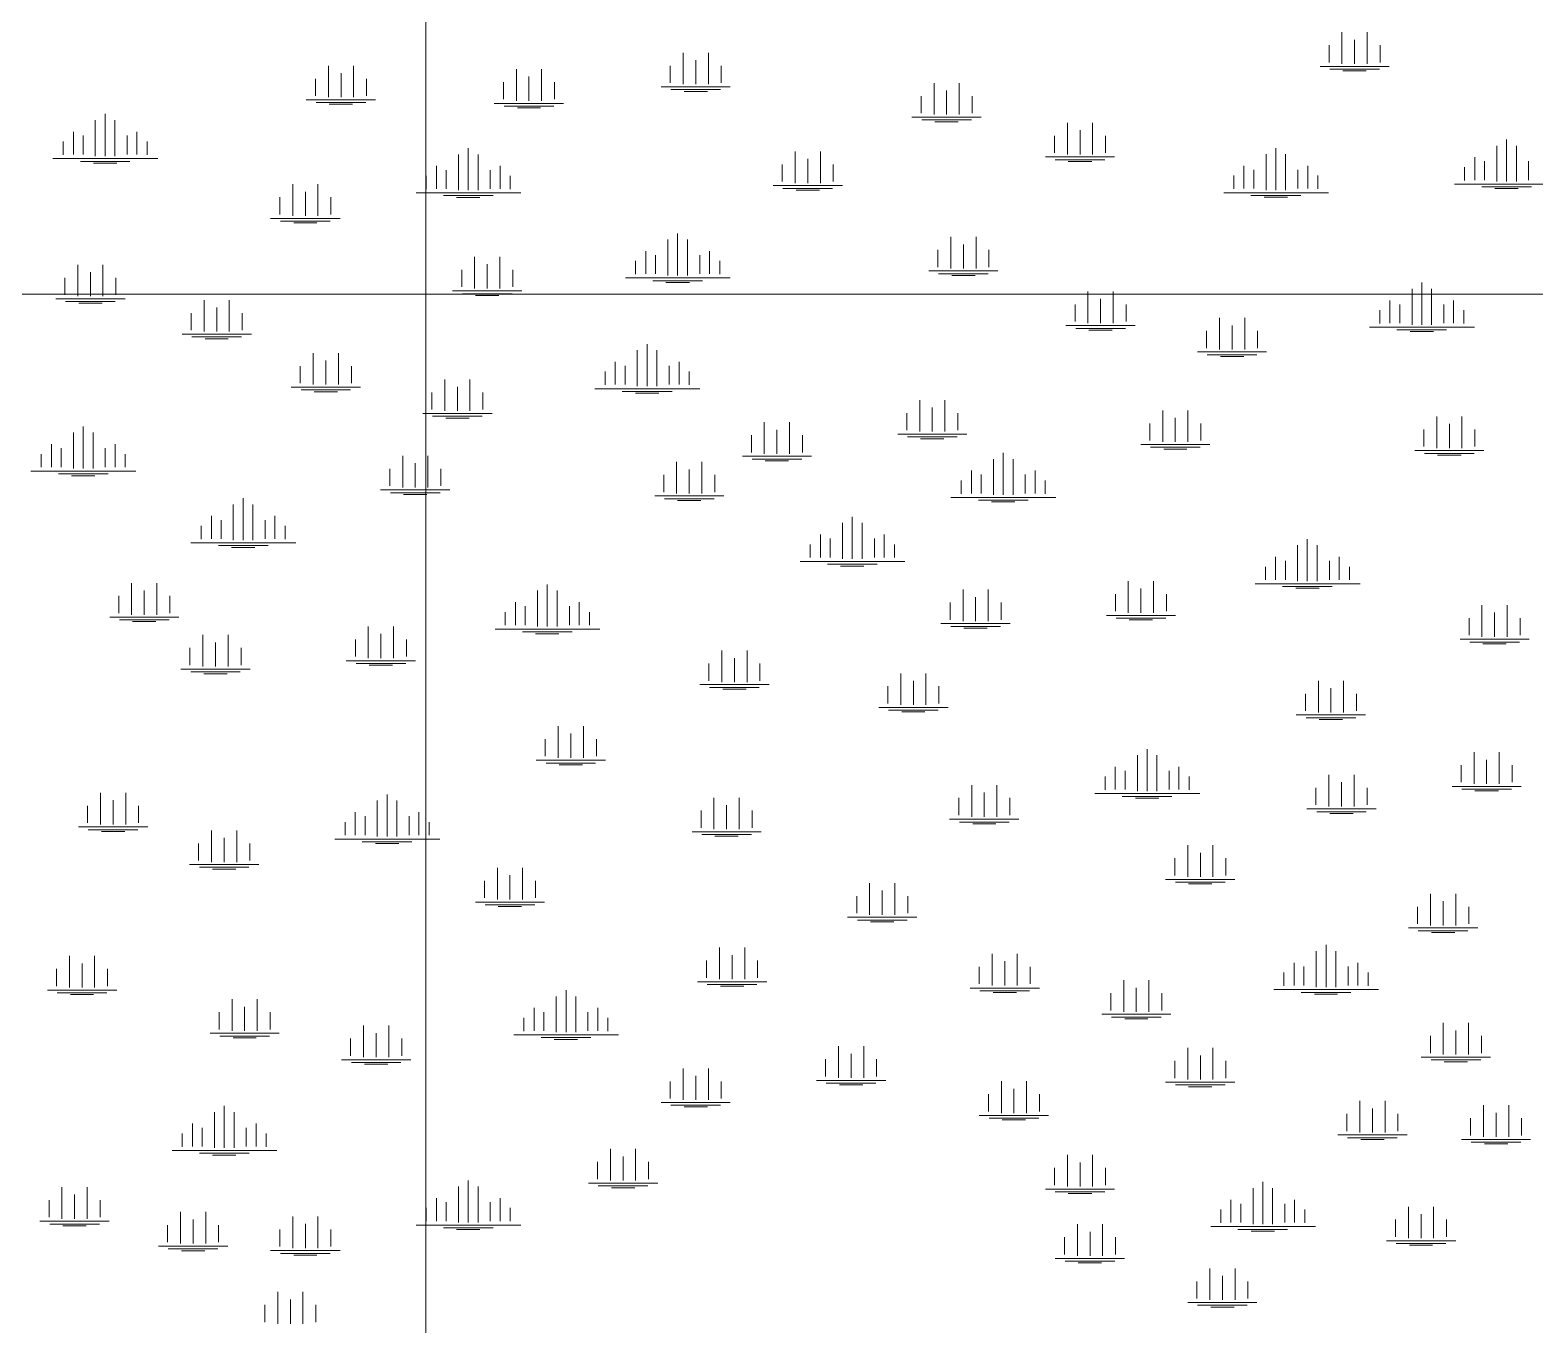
# Model space of a CAD drawing. Header units: metres. Extents: x 405809 to 420020, y 8257398 to 8272141.
# Drawn here: x 406717 to 407793, y 8259263 to 8260189 of the extents above; entities that cross this region are included whole.
import ezdxf

# ---------------------------------------------------------------- set-up
doc = ezdxf.new("R2010")
doc.units = ezdxf.units.M
doc.layers.add('BOFEDALES', color=112, linetype='Continuous', lineweight=5)
doc.layers.add('COORDENADAS', color=30, linetype='Continuous', lineweight=5)

msp = doc.modelspace()

# ---------------------------------------------------------------- linework, layer by layer
at = {"layer": 'BOFEDALES'}
for p, q in [((407655.1, 8260164.7), (407655.1, 8260187.3)), ((407664.1, 8260164.7), (407664.1, 8260182)), ((407673.1, 8260164.7), (407673.1, 8260187.3)), ((407184, 8260150.1), (407184, 8260172.7)), ((407193, 8260150.1), (407193, 8260167.4)), ((407202, 8260150.1), (407202, 8260172.7)), ((407645.9, 8260178.1), (407645.9, 8260165.8)), ((407682.4, 8260178.1), (407682.4, 8260165.8)), ((406930.3, 8260140.8), (406930.3, 8260163.4)), ((406939.3, 8260140.8), (406939.3, 8260158.1)), ((406948.3, 8260140.8), (406948.3, 8260163.4)), ((407064.7, 8260138.3), (407064.7, 8260160.9)), ((407082.7, 8260138.3), (407082.7, 8260160.9)), ((407174.7, 8260163.4), (407174.7, 8260151.2)), ((407211.2, 8260163.4), (407211.2, 8260151.2)), ((407639.4, 8260162.9), (407688.9, 8260162.9)), ((407646.4, 8260160.9), (407681.9, 8260160.9)), ((407655.8, 8260159.7), (407672.5, 8260159.7)), ((406921, 8260154.1), (406921, 8260141.9)), ((406957.5, 8260154.1), (406957.5, 8260141.9)), ((407055.4, 8260151.6), (407055.4, 8260139.4)), ((407073.7, 8260138.3), (407073.7, 8260155.6)), ((407091.9, 8260151.6), (407091.9, 8260139.4)), ((407168.2, 8260148.3), (407217.7, 8260148.3)), ((407175.2, 8260146.3), (407210.7, 8260146.3)), ((407363.4, 8260128.4), (407363.4, 8260151)), ((407381.4, 8260128.4), (407381.4, 8260151)), ((406914.5, 8260139), (406964, 8260139)), ((406921.5, 8260137), (406957, 8260137)), ((406930.9, 8260135.8), (406947.6, 8260135.8)), ((407048.9, 8260136.5), (407098.4, 8260136.5)), ((407184.7, 8260145), (407201.3, 8260145)), ((407354.1, 8260141.7), (407354.1, 8260129.5)), ((407372.4, 8260128.4), (407372.4, 8260145.7)), ((407390.6, 8260141.7), (407390.6, 8260129.5)), ((406763.6, 8260098.8), (406763.6, 8260124.5)), ((406770.6, 8260098.8), (406770.6, 8260128.9)), ((406770.6, 8260098.8), (406770.6, 8260124.5)), ((406777.6, 8260098.8), (406777.6, 8260124.5)), ((407055.9, 8260134.5), (407091.4, 8260134.5)), ((407065.4, 8260133.3), (407082, 8260133.3)), ((407347.6, 8260126.6), (407397.1, 8260126.6)), ((407354.6, 8260124.6), (407390.1, 8260124.6)), ((406747.9, 8260116.2), (406747.9, 8260099.9)), ((406793.4, 8260116.2), (406793.4, 8260099.9)), ((407364, 8260123.3), (407380.7, 8260123.3)), ((407458.8, 8260100), (407458.8, 8260122.6)), ((407467.8, 8260100), (407467.8, 8260117.3)), ((407476.8, 8260100), (407476.8, 8260122.6)), ((406740.6, 8260109.2), (406740.6, 8260099.7)), ((406754.9, 8260113.4), (406754.9, 8260099.9)), ((406786.4, 8260113.4), (406786.4, 8260099.9)), ((406800.7, 8260109.2), (406800.7, 8260099.7)), ((407030.3, 8260074.3), (407030.3, 8260104.4)), ((407449.5, 8260113.3), (407449.5, 8260101.1)), ((407486, 8260113.3), (407486, 8260101.1)), ((407607.8, 8260074.4), (407607.8, 8260104.5)), ((407765.8, 8260080.5), (407765.8, 8260106.2)), ((407772.8, 8260080.5), (407772.8, 8260110.6)), ((407772.8, 8260080.5), (407772.8, 8260106.2)), ((407779.8, 8260080.5), (407779.8, 8260106.2)), ((406733.3, 8260097), (406808.3, 8260097)), ((406752.9, 8260095), (406788.4, 8260095)), ((406762.3, 8260093.8), (406779, 8260093.8)), ((407023.3, 8260074.3), (407023.3, 8260100)), ((407030.3, 8260074.3), (407030.3, 8260100)), ((407037.3, 8260074.3), (407037.3, 8260100)), ((407254.8, 8260092.8), (407254.8, 8260080.6)), ((407264.1, 8260079.5), (407264.1, 8260102.1)), ((407273.1, 8260079.5), (407273.1, 8260096.8)), ((407282.1, 8260079.5), (407282.1, 8260102.1)), ((407291.3, 8260092.8), (407291.3, 8260080.6)), ((407443, 8260098.2), (407492.5, 8260098.2)), ((407450, 8260096.2), (407485.5, 8260096.2)), ((407459.4, 8260095), (407476.1, 8260095)), ((407600.8, 8260074.4), (407600.8, 8260100.1)), ((407607.8, 8260074.4), (407607.8, 8260100.1)), ((407614.8, 8260074.4), (407614.8, 8260100.1)), ((407750, 8260097.9), (407750, 8260081.6)), ((407757, 8260095.1), (407757, 8260081.6)), ((407788.5, 8260095.1), (407788.5, 8260081.6)), ((407000.2, 8260084.7), (407000.2, 8260075.2)), ((407007.5, 8260091.7), (407007.5, 8260075.4)), ((407014.5, 8260088.8), (407014.5, 8260075.4)), ((407046, 8260088.8), (407046, 8260075.4)), ((407053, 8260091.7), (407053, 8260075.4)), ((407060.3, 8260084.7), (407060.3, 8260075.2)), ((407577.7, 8260084.8), (407577.7, 8260075.3)), ((407585, 8260091.8), (407585, 8260075.5)), ((407592, 8260089), (407592, 8260075.5)), ((407623.6, 8260089), (407623.6, 8260075.5)), ((407630.6, 8260091.8), (407630.6, 8260075.5)), ((407637.9, 8260084.8), (407637.9, 8260075.3)), ((407742.7, 8260090.9), (407742.7, 8260081.4)), ((406904.8, 8260056), (406904.8, 8260078.6)), ((406913.8, 8260056), (406913.8, 8260073.3)), ((406922.8, 8260056), (406922.8, 8260078.6)), ((406993, 8260072.5), (407067.9, 8260072.5)), ((407248.3, 8260077.7), (407297.8, 8260077.7)), ((407255.3, 8260075.7), (407290.8, 8260075.7)), ((407264.7, 8260074.4), (407281.4, 8260074.4)), ((407570.5, 8260072.6), (407645.4, 8260072.6)), ((407590, 8260070.6), (407625.6, 8260070.6)), ((407735.5, 8260078.7), (407810.4, 8260078.7)), ((407755, 8260076.7), (407790.5, 8260076.7)), ((407764.5, 8260075.5), (407781.1, 8260075.5)), ((406895.5, 8260069.3), (406895.5, 8260057.1)), ((406932.1, 8260069.3), (406932.1, 8260057.1)), ((407012.5, 8260070.5), (407048, 8260070.5)), ((407021.9, 8260069.2), (407038.6, 8260069.2)), ((407599.5, 8260069.4), (407616.1, 8260069.4)), ((406889, 8260054.2), (406938.6, 8260054.2)), ((406896, 8260052.2), (406931.6, 8260052.2)), ((406905.5, 8260051), (406922.1, 8260051)), ((407173, 8260013.4), (407173, 8260039.1)), ((407180, 8260013.4), (407180, 8260043.5)), ((407180, 8260013.4), (407180, 8260039.1)), ((407187, 8260013.4), (407187, 8260039.1)), ((407375.4, 8260018.3), (407375.4, 8260041)), ((407393.4, 8260018.3), (407393.4, 8260041)), ((407157.3, 8260030.8), (407157.3, 8260014.5)), ((407164.3, 8260027.9), (407164.3, 8260014.5)), ((407195.8, 8260027.9), (407195.8, 8260014.5)), ((407202.8, 8260030.8), (407202.8, 8260014.5)), ((407366.1, 8260031.7), (407366.1, 8260019.4)), ((407384.4, 8260018.3), (407384.4, 8260035.6)), ((407402.6, 8260031.7), (407402.6, 8260019.4)), ((406751.1, 8259998.5), (406751.1, 8260021.1)), ((406769.1, 8259998.5), (406769.1, 8260021.1)), ((407025.6, 8260017.5), (407025.6, 8260005.2)), ((407034.8, 8260004.1), (407034.8, 8260026.7)), ((407043.8, 8260004.1), (407043.8, 8260021.4)), ((407052.8, 8260004.1), (407052.8, 8260026.7)), ((407062.1, 8260017.5), (407062.1, 8260005.2)), ((407150, 8260023.8), (407150, 8260014.3)), ((407210.1, 8260023.8), (407210.1, 8260014.3)), ((406741.8, 8260011.8), (406741.8, 8259999.6)), ((406760.1, 8259998.5), (406760.1, 8260015.8)), ((406778.4, 8260011.8), (406778.4, 8259999.6)), ((407142.7, 8260011.6), (407217.7, 8260011.6)), ((407162.3, 8260009.6), (407197.8, 8260009.6)), ((407171.7, 8260008.3), (407188.4, 8260008.3)), ((407359.6, 8260016.6), (407409.1, 8260016.6)), ((407366.6, 8260014.6), (407402.1, 8260014.6)), ((407376, 8260013.3), (407392.7, 8260013.3)), ((407712.2, 8259978.2), (407712.2, 8260008.3)), ((406735.3, 8259996.7), (406784.9, 8259996.7)), ((406841.4, 8259973.2), (406841.4, 8259995.8)), ((406859.4, 8259973.2), (406859.4, 8259995.8)), ((407019.1, 8260002.3), (407068.6, 8260002.3)), ((407026.1, 8260000.3), (407061.6, 8260000.3)), ((407035.5, 8259999.1), (407052.1, 8259999.1)), ((407473.4, 8259979.3), (407473.4, 8260001.9)), ((407482.4, 8259979.3), (407482.4, 8259996.6)), ((407491.4, 8259979.3), (407491.4, 8260001.9)), ((407689.4, 8259995.6), (407689.4, 8259979.3)), ((407705.2, 8259978.2), (407705.2, 8260003.9)), ((407712.2, 8259978.2), (407712.2, 8260003.9)), ((407719.2, 8259978.2), (407719.2, 8260003.9)), ((407734.9, 8259995.6), (407734.9, 8259979.3)), ((406742.3, 8259994.7), (406777.9, 8259994.7)), ((406751.8, 8259993.5), (406768.4, 8259993.5)), ((406832.2, 8259986.5), (406832.2, 8259974.3)), ((406850.4, 8259973.2), (406850.4, 8259990.4)), ((406868.7, 8259986.5), (406868.7, 8259974.3)), ((407464.2, 8259992.6), (407464.2, 8259980.4)), ((407500.7, 8259992.6), (407500.7, 8259980.4)), ((407682.1, 8259988.6), (407682.1, 8259979.1)), ((407696.4, 8259992.7), (407696.4, 8259979.3)), ((407727.9, 8259992.7), (407727.9, 8259979.3)), ((407742.2, 8259988.6), (407742.2, 8259979.1)), ((407457.7, 8259977.5), (407507.2, 8259977.5)), ((407464.7, 8259975.5), (407500.2, 8259975.5)), ((407474.1, 8259974.2), (407490.7, 8259974.2)), ((407558.2, 8259973.8), (407558.2, 8259961.5)), ((407567.5, 8259960.5), (407567.5, 8259983.1)), ((407576.5, 8259960.5), (407576.5, 8259977.7)), ((407585.5, 8259960.5), (407585.5, 8259983.1)), ((407594.7, 8259973.8), (407594.7, 8259961.5)), ((407674.8, 8259976.4), (407749.8, 8259976.4)), ((407694.4, 8259974.4), (407729.9, 8259974.4)), ((406825.7, 8259971.4), (406875.2, 8259971.4)), ((406832.7, 8259969.4), (406868.2, 8259969.4)), ((406842.1, 8259968.1), (406858.7, 8259968.1)), ((407158.2, 8259934.2), (407158.2, 8259964.3)), ((407703.8, 8259973.2), (407720.5, 8259973.2)), ((406919.4, 8259935.3), (406919.4, 8259957.9)), ((406928.4, 8259935.3), (406928.4, 8259952.6)), ((406937.4, 8259935.3), (406937.4, 8259957.9)), ((407151.2, 8259934.2), (407151.2, 8259959.9)), ((407158.2, 8259934.2), (407158.2, 8259959.9)), ((407165.2, 8259934.2), (407165.2, 8259959.9)), ((407551.7, 8259958.7), (407601.2, 8259958.7)), ((407558.7, 8259956.7), (407594.2, 8259956.7)), ((407568.2, 8259955.4), (407584.8, 8259955.4)), ((406910.2, 8259948.6), (406910.2, 8259936.4)), ((406946.7, 8259948.6), (406946.7, 8259936.4)), ((407128.1, 8259944.6), (407128.1, 8259935.1)), ((407135.4, 8259951.6), (407135.4, 8259935.3)), ((407142.4, 8259948.7), (407142.4, 8259935.3)), ((407174, 8259948.7), (407174, 8259935.3)), ((407181, 8259951.6), (407181, 8259935.3)), ((407188.3, 8259944.6), (407188.3, 8259935.1)), ((406903.7, 8259933.5), (406953.2, 8259933.5)), ((406910.7, 8259931.5), (406946.2, 8259931.5)), ((407013.5, 8259916.5), (407013.5, 8259939.1)), ((407022.5, 8259916.5), (407022.5, 8259933.7)), ((407031.5, 8259916.5), (407031.5, 8259939.1)), ((407120.9, 8259932.4), (407195.8, 8259932.4)), ((406920.1, 8259930.2), (406936.8, 8259930.2)), ((407004.3, 8259929.8), (407004.3, 8259917.5)), ((407040.8, 8259929.8), (407040.8, 8259917.5)), ((407140.4, 8259930.4), (407176, 8259930.4)), ((407149.9, 8259929.2), (407166.5, 8259929.2)), ((407353.1, 8259901.7), (407353.1, 8259924.3)), ((407371.1, 8259901.7), (407371.1, 8259924.3)), ((406997.8, 8259914.7), (407047.3, 8259914.7)), ((407004.8, 8259912.7), (407040.3, 8259912.7)), ((407014.2, 8259911.4), (407030.9, 8259911.4)), ((407343.9, 8259915), (407343.9, 8259902.7)), ((407362.1, 8259901.7), (407362.1, 8259918.9)), ((407380.4, 8259915), (407380.4, 8259902.7)), ((407526.9, 8259894.3), (407526.9, 8259916.9)), ((407535.9, 8259894.3), (407535.9, 8259911.5)), ((407544.9, 8259894.3), (407544.9, 8259916.9)), ((407722.9, 8259889.9), (407722.9, 8259912.5)), ((407740.9, 8259889.9), (407740.9, 8259912.5)), ((406748, 8259875.3), (406748, 8259901)), ((406755, 8259875.3), (406755, 8259905.4)), ((406755, 8259875.3), (406755, 8259901)), ((406762, 8259875.3), (406762, 8259901)), ((407232.8, 8259899.2), (407232.8, 8259886.9)), ((407242, 8259885.8), (407242, 8259908.5)), ((407251, 8259885.8), (407251, 8259903.1)), ((407260, 8259885.8), (407260, 8259908.5)), ((407269.3, 8259899.2), (407269.3, 8259886.9)), ((407337.4, 8259899.9), (407386.9, 8259899.9)), ((407517.7, 8259907.6), (407517.7, 8259895.3)), ((407554.2, 8259907.6), (407554.2, 8259895.3)), ((407713.6, 8259903.2), (407713.6, 8259891)), ((407731.9, 8259889.9), (407731.9, 8259907.2)), ((407750.1, 8259903.2), (407750.1, 8259891)), ((406732.2, 8259892.7), (406732.2, 8259876.3)), ((406739.2, 8259889.8), (406739.2, 8259876.3)), ((406770.7, 8259889.8), (406770.7, 8259876.3)), ((406777.7, 8259892.7), (406777.7, 8259876.3)), ((407344.4, 8259897.9), (407379.9, 8259897.9)), ((407353.8, 8259896.6), (407370.4, 8259896.6)), ((407511.2, 8259892.5), (407560.7, 8259892.5)), ((407518.2, 8259890.5), (407553.7, 8259890.5)), ((407527.6, 8259889.2), (407544.2, 8259889.2)), ((407707.1, 8259888.1), (407756.6, 8259888.1)), ((406724.9, 8259885.7), (406724.9, 8259876.2)), ((406785, 8259885.7), (406785, 8259876.2)), ((406983.4, 8259861.8), (406983.4, 8259884.4)), ((406992.4, 8259861.8), (406992.4, 8259879.1)), ((407001.4, 8259861.8), (407001.4, 8259884.4)), ((407179.3, 8259857.4), (407179.3, 8259880.1)), ((407197.3, 8259857.4), (407197.3, 8259880.1)), ((407226.3, 8259884.1), (407275.8, 8259884.1)), ((407233.3, 8259882.1), (407268.8, 8259882.1)), ((407242.7, 8259880.8), (407259.3, 8259880.8)), ((407405.9, 8259856.4), (407405.9, 8259882.1)), ((407412.9, 8259856.4), (407412.9, 8259886.6)), ((407412.9, 8259856.4), (407412.9, 8259882.1)), ((407419.9, 8259856.4), (407419.9, 8259882.1)), ((407714.1, 8259886.1), (407749.6, 8259886.1)), ((407723.5, 8259884.8), (407740.2, 8259884.8)), ((406717.6, 8259873.5), (406792.6, 8259873.5)), ((406737.2, 8259871.5), (406772.7, 8259871.5)), ((406746.6, 8259870.2), (406763.3, 8259870.2)), ((406974.1, 8259875.2), (406974.1, 8259862.9)), ((407010.6, 8259875.2), (407010.6, 8259862.9)), ((407170.1, 8259870.8), (407170.1, 8259858.5)), ((407188.3, 8259857.4), (407188.3, 8259874.7)), ((407206.6, 8259870.8), (407206.6, 8259858.5)), ((407382.8, 8259866.8), (407382.8, 8259857.3)), ((407390.1, 8259873.8), (407390.1, 8259857.5)), ((407397.1, 8259871), (407397.1, 8259857.5)), ((407428.6, 8259871), (407428.6, 8259857.5)), ((407435.6, 8259873.8), (407435.6, 8259857.5)), ((407442.9, 8259866.8), (407442.9, 8259857.3)), ((406967.6, 8259860), (407017.1, 8259860)), ((406974.6, 8259858), (407010.1, 8259858)), ((406984.1, 8259856.8), (407000.7, 8259856.8)), ((407163.6, 8259855.7), (407213.1, 8259855.7)), ((406862.3, 8259824), (406862.3, 8259849.7)), ((406869.3, 8259824), (406869.3, 8259854.1)), ((406869.3, 8259824), (406869.3, 8259849.7)), ((406876.3, 8259824), (406876.3, 8259849.7)), ((407170.6, 8259853.7), (407206.1, 8259853.7)), ((407180, 8259852.4), (407196.6, 8259852.4)), ((407375.5, 8259854.6), (407450.5, 8259854.6)), ((407395.1, 8259852.6), (407430.6, 8259852.6)), ((407404.5, 8259851.4), (407421.2, 8259851.4)), ((406839.3, 8259834.4), (406839.3, 8259824.9)), ((406846.6, 8259841.4), (406846.6, 8259825.1)), ((406853.6, 8259838.5), (406853.6, 8259825.1)), ((406885.1, 8259838.5), (406885.1, 8259825.1)), ((406892.1, 8259841.4), (406892.1, 8259825.1)), ((406899.4, 8259834.4), (406899.4, 8259824.9)), ((407297.9, 8259810.7), (407297.9, 8259836.4)), ((407304.9, 8259810.7), (407304.9, 8259840.8)), ((407304.9, 8259810.7), (407304.9, 8259836.4)), ((407311.9, 8259810.7), (407311.9, 8259836.4)), ((407282.1, 8259828.1), (407282.1, 8259811.7)), ((407289.1, 8259825.2), (407289.1, 8259811.7)), ((407320.7, 8259825.2), (407320.7, 8259811.7)), ((407327.7, 8259828.1), (407327.7, 8259811.7)), ((407630.3, 8259794.7), (407630.3, 8259824.8)), ((406832, 8259822.2), (406906.9, 8259822.2)), ((406851.6, 8259820.2), (406887.1, 8259820.2)), ((406861, 8259818.9), (406877.6, 8259818.9)), ((407274.8, 8259821.1), (407274.8, 8259811.6)), ((407335, 8259821.1), (407335, 8259811.6)), ((407623.3, 8259794.7), (407623.3, 8259820.4)), ((407630.3, 8259794.7), (407630.3, 8259820.4)), ((407637.3, 8259794.7), (407637.3, 8259820.4)), ((407267.6, 8259808.9), (407342.5, 8259808.9)), ((407287.1, 8259806.9), (407322.7, 8259806.9)), ((407296.6, 8259805.6), (407313.2, 8259805.6)), ((407600.3, 8259805.1), (407600.3, 8259795.6)), ((407607.6, 8259812.1), (407607.6, 8259795.8)), ((407614.6, 8259809.3), (407614.6, 8259795.8)), ((407646.1, 8259809.3), (407646.1, 8259795.8)), ((407653.1, 8259812.1), (407653.1, 8259795.8)), ((407660.4, 8259805.1), (407660.4, 8259795.6)), ((406789.6, 8259770.8), (406789.6, 8259793.4)), ((406807.6, 8259770.8), (406807.6, 8259793.4)), ((407086.8, 8259762.3), (407086.8, 8259792.4)), ((407502.3, 8259772.1), (407502.3, 8259794.7)), ((407520.3, 8259772.1), (407520.3, 8259794.7)), ((407593, 8259792.9), (407668, 8259792.9)), ((407612.6, 8259790.9), (407648.1, 8259790.9)), ((406780.4, 8259784.2), (406780.4, 8259771.9)), ((406798.6, 8259770.8), (406798.6, 8259788.1)), ((406816.9, 8259784.2), (406816.9, 8259771.9)), ((407079.8, 8259762.3), (407079.8, 8259788)), ((407086.8, 8259762.3), (407086.8, 8259788)), ((407093.8, 8259762.3), (407093.8, 8259788)), ((407384.1, 8259766.1), (407384.1, 8259788.8)), ((407393.1, 8259766.1), (407393.1, 8259783.4)), ((407402.1, 8259766.1), (407402.1, 8259788.8)), ((407493.1, 8259785.5), (407493.1, 8259773.2)), ((407511.3, 8259772.1), (407511.3, 8259789.4)), ((407529.6, 8259785.5), (407529.6, 8259773.2)), ((407622, 8259789.7), (407638.7, 8259789.7)), ((407056.7, 8259772.7), (407056.7, 8259763.2)), ((407064.1, 8259779.7), (407064.1, 8259763.3)), ((407071.1, 8259776.8), (407071.1, 8259763.3)), ((407102.6, 8259776.8), (407102.6, 8259763.3)), ((407109.6, 8259779.7), (407109.6, 8259763.3)), ((407116.9, 8259772.7), (407116.9, 8259763.2)), ((407374.8, 8259779.5), (407374.8, 8259767.2)), ((407411.3, 8259779.5), (407411.3, 8259767.2)), ((407486.6, 8259770.3), (407536.1, 8259770.3)), ((407755.2, 8259755), (407755.2, 8259777.6)), ((407764.2, 8259755), (407764.2, 8259772.3)), ((407773.2, 8259755), (407773.2, 8259777.6)), ((406773.9, 8259769), (406823.4, 8259769)), ((406780.9, 8259767), (406816.4, 8259767)), ((406790.3, 8259765.8), (406807, 8259765.8)), ((406958.8, 8259739.7), (406958.8, 8259762.3)), ((406976.8, 8259739.7), (406976.8, 8259762.3)), ((407049.5, 8259760.5), (407124.4, 8259760.5)), ((407069.1, 8259758.5), (407104.6, 8259758.5)), ((407368.3, 8259764.4), (407417.8, 8259764.4)), ((407375.3, 8259762.4), (407410.8, 8259762.4)), ((407384.7, 8259761.1), (407401.4, 8259761.1)), ((407493.6, 8259768.3), (407529.1, 8259768.3)), ((407503, 8259767.1), (407519.7, 8259767.1)), ((407746, 8259768.3), (407746, 8259756.1)), ((407782.5, 8259768.3), (407782.5, 8259756.1)), ((406840.5, 8259733.7), (406840.5, 8259756.3)), ((406849.5, 8259733.7), (406849.5, 8259751)), ((406858.5, 8259733.7), (406858.5, 8259756.3)), ((406949.6, 8259753), (406949.6, 8259740.8)), ((406967.8, 8259739.7), (406967.8, 8259757)), ((406986.1, 8259753), (406986.1, 8259740.8)), ((407078.5, 8259757.2), (407095.1, 8259757.2)), ((407739.5, 8259753.2), (407789, 8259753.2)), ((407746.5, 8259751.2), (407782, 8259751.2)), ((407755.9, 8259749.9), (407772.5, 8259749.9)), ((406831.3, 8259747), (406831.3, 8259734.8)), ((406867.8, 8259747), (406867.8, 8259734.8)), ((406943.1, 8259737.9), (406992.6, 8259737.9)), ((407211.7, 8259722.5), (407211.7, 8259745.2)), ((407220.7, 8259722.5), (407220.7, 8259739.8)), ((407229.7, 8259722.5), (407229.7, 8259745.2)), ((406824.8, 8259731.9), (406874.3, 8259731.9)), ((406831.8, 8259729.9), (406867.3, 8259729.9)), ((406841.2, 8259728.6), (406857.9, 8259728.6)), ((406950.1, 8259735.9), (406985.6, 8259735.9)), ((406959.5, 8259734.6), (406976.1, 8259734.6)), ((407202.4, 8259735.9), (407202.4, 8259723.6)), ((407238.9, 8259735.9), (407238.9, 8259723.6)), ((407339.6, 8259706.2), (407339.6, 8259728.8)), ((407357.6, 8259706.2), (407357.6, 8259728.8)), ((407195.9, 8259720.8), (407245.4, 8259720.8)), ((407202.9, 8259718.8), (407238.4, 8259718.8)), ((407212.4, 8259717.5), (407229, 8259717.5)), ((407330.3, 8259719.6), (407330.3, 8259707.3)), ((407348.6, 8259706.2), (407348.6, 8259723.5)), ((407366.9, 8259719.6), (407366.9, 8259707.3)), ((407638.2, 8259700.9), (407638.2, 8259723.5)), ((407647.2, 8259700.9), (407647.2, 8259718.2)), ((407656.2, 8259700.9), (407656.2, 8259723.5)), ((407628.9, 8259714.3), (407628.9, 8259702)), ((407665.4, 8259714.3), (407665.4, 8259702)), ((407323.8, 8259704.5), (407373.4, 8259704.5)), ((407330.8, 8259702.5), (407366.4, 8259702.5)), ((407340.3, 8259701.2), (407356.9, 8259701.2)), ((407622.4, 8259699.1), (407671.9, 8259699.1)), ((407629.4, 8259697.1), (407664.9, 8259697.1)), ((407638.8, 8259695.9), (407655.5, 8259695.9)), ((407094.6, 8259668.5), (407094.6, 8259691.1)), ((407103.6, 8259668.5), (407103.6, 8259685.8)), ((407112.6, 8259668.5), (407112.6, 8259691.1)), ((407085.4, 8259681.8), (407085.4, 8259669.6)), ((407121.9, 8259681.8), (407121.9, 8259669.6)), ((407515.8, 8259644.6), (407515.8, 8259674.7)), ((407749.5, 8259649.8), (407749.5, 8259672.4)), ((407767.5, 8259649.8), (407767.5, 8259672.4)), ((407078.9, 8259666.7), (407128.4, 8259666.7)), ((407085.9, 8259664.7), (407121.4, 8259664.7)), ((407095.3, 8259663.4), (407112, 8259663.4)), ((407493, 8259662), (407493, 8259645.7)), ((407508.8, 8259644.6), (407508.8, 8259670.3)), ((407515.8, 8259644.6), (407515.8, 8259670.3)), ((407522.8, 8259644.6), (407522.8, 8259670.3)), ((407538.5, 8259662), (407538.5, 8259645.7)), ((407740.3, 8259663.1), (407740.3, 8259650.9)), ((407758.5, 8259649.8), (407758.5, 8259667.1)), ((407776.8, 8259663.1), (407776.8, 8259650.9)), ((407485.7, 8259655), (407485.7, 8259645.5)), ((407500, 8259659.1), (407500, 8259645.7)), ((407531.5, 8259659.1), (407531.5, 8259645.7)), ((407545.8, 8259655), (407545.8, 8259645.5)), ((407645.8, 8259633.7), (407645.8, 8259656.3)), ((407654.8, 8259633.7), (407654.8, 8259651)), ((407663.8, 8259633.7), (407663.8, 8259656.3)), ((406767.4, 8259620.8), (406767.4, 8259643.4)), ((406785.4, 8259620.8), (406785.4, 8259643.4)), ((406972.2, 8259612.1), (406972.2, 8259642.3)), ((407390.3, 8259626.3), (407390.3, 8259648.9)), ((407399.3, 8259626.3), (407399.3, 8259643.6)), ((407408.3, 8259626.3), (407408.3, 8259648.9)), ((407478.4, 8259642.8), (407553.4, 8259642.8)), ((407498, 8259640.8), (407533.5, 8259640.8)), ((407636.5, 8259647), (407636.5, 8259634.8)), ((407673, 8259647), (407673, 8259634.8)), ((407733.8, 8259648), (407783.3, 8259648)), ((407740.8, 8259646), (407776.3, 8259646)), ((407750.2, 8259644.7), (407766.9, 8259644.7)), ((406758.1, 8259634.1), (406758.1, 8259621.9)), ((406776.4, 8259620.8), (406776.4, 8259638.1)), ((406794.6, 8259634.1), (406794.6, 8259621.9)), ((406949.5, 8259629.6), (406949.5, 8259613.2)), ((406965.2, 8259612.1), (406965.2, 8259637.9)), ((406972.2, 8259612.1), (406972.2, 8259637.9)), ((406979.2, 8259612.1), (406979.2, 8259637.9)), ((406995, 8259629.6), (406995, 8259613.2)), ((407196.8, 8259630.7), (407196.8, 8259618.4)), ((407206, 8259617.3), (407206, 8259639.9)), ((407215, 8259617.3), (407215, 8259634.6)), ((407224, 8259617.3), (407224, 8259639.9)), ((407233.3, 8259630.7), (407233.3, 8259618.4)), ((407381, 8259639.7), (407381, 8259627.4)), ((407417.5, 8259639.7), (407417.5, 8259627.4)), ((407507.4, 8259639.5), (407524.1, 8259639.5)), ((407630, 8259631.9), (407679.5, 8259631.9)), ((407637, 8259629.9), (407672.5, 8259629.9)), ((406751.6, 8259619), (406801.1, 8259619)), ((406942.2, 8259622.5), (406942.2, 8259613)), ((406956.5, 8259626.7), (406956.5, 8259613.2)), ((406988, 8259626.7), (406988, 8259613.2)), ((407002.3, 8259622.5), (407002.3, 8259613)), ((407374.5, 8259624.5), (407424, 8259624.5)), ((407381.5, 8259622.5), (407417, 8259622.5)), ((407391, 8259621.3), (407407.6, 8259621.3)), ((407646.5, 8259628.6), (407663.1, 8259628.6)), ((406758.6, 8259617), (406794.1, 8259617)), ((406768.1, 8259615.8), (406784.7, 8259615.8)), ((406846.8, 8259593.9), (406846.8, 8259616.5)), ((406855.8, 8259593.9), (406855.8, 8259611.2)), ((406864.8, 8259593.9), (406864.8, 8259616.5)), ((406934.9, 8259610.3), (407009.9, 8259610.3)), ((406954.5, 8259608.3), (406990, 8259608.3)), ((407190.3, 8259615.5), (407239.8, 8259615.5)), ((407197.3, 8259613.5), (407232.8, 8259613.5)), ((407206.7, 8259612.3), (407223.3, 8259612.3)), ((406837.5, 8259607.2), (406837.5, 8259595)), ((406874, 8259607.2), (406874, 8259595)), ((406963.9, 8259607.1), (406980.6, 8259607.1)), ((407544.8, 8259583.3), (407544.8, 8259605.9)), ((407553.8, 8259583.3), (407553.8, 8259600.5)), ((407562.8, 8259583.3), (407562.8, 8259605.9)), ((406831, 8259592.1), (406880.5, 8259592.1)), ((406838, 8259590.1), (406873.5, 8259590.1)), ((406847.4, 8259588.8), (406864.1, 8259588.8)), ((407051.1, 8259567.1), (407051.1, 8259589.7)), ((407069.1, 8259567.1), (407069.1, 8259589.7)), ((407535.5, 8259596.6), (407535.5, 8259584.3)), ((407572, 8259596.6), (407572, 8259584.3)), ((407041.9, 8259580.5), (407041.9, 8259568.2)), ((407060.1, 8259567.1), (407060.1, 8259584.4)), ((407078.4, 8259580.5), (407078.4, 8259568.2)), ((407317.3, 8259556.2), (407317.3, 8259578.8)), ((407335.3, 8259556.2), (407335.3, 8259578.8)), ((407529, 8259581.5), (407578.5, 8259581.5)), ((407536, 8259579.5), (407571.5, 8259579.5)), ((407545.4, 8259578.2), (407562.1, 8259578.2)), ((407035.4, 8259565.3), (407084.9, 8259565.3)), ((407308.1, 8259569.5), (407308.1, 8259557.3)), ((407326.3, 8259556.2), (407326.3, 8259573.5)), ((407344.6, 8259569.5), (407344.6, 8259557.3)), ((407718.4, 8259548.6), (407718.4, 8259571.2)), ((407727.4, 8259548.6), (407727.4, 8259565.9)), ((407736.4, 8259548.6), (407736.4, 8259571.2)), ((407042.4, 8259563.3), (407077.9, 8259563.3)), ((407051.8, 8259562.1), (407068.4, 8259562.1)), ((407301.6, 8259554.4), (407351.1, 8259554.4)), ((407709.1, 8259561.9), (407709.1, 8259549.7)), ((407745.7, 8259561.9), (407745.7, 8259549.7)), ((407308.6, 8259552.4), (407344.1, 8259552.4)), ((407318, 8259551.2), (407334.7, 8259551.2)), ((407702.6, 8259546.8), (407752.2, 8259546.8)), ((407709.6, 8259544.8), (407745.2, 8259544.8)), ((407719.1, 8259543.5), (407735.7, 8259543.5)), ((407210, 8259510), (407210, 8259532.7)), ((407228, 8259510), (407228, 8259532.7)), ((407643.7, 8259504.5), (407643.7, 8259534.6)), ((406745.1, 8259504.1), (406745.1, 8259526.7)), ((406763.1, 8259504.1), (406763.1, 8259526.7)), ((407200.7, 8259523.4), (407200.7, 8259511.1)), ((407219, 8259510), (407219, 8259527.3)), ((407237.2, 8259523.4), (407237.2, 8259511.1)), ((407404.9, 8259505.6), (407404.9, 8259528.2)), ((407413.9, 8259505.6), (407413.9, 8259522.9)), ((407422.9, 8259505.6), (407422.9, 8259528.2)), ((407620.9, 8259521.9), (407620.9, 8259505.6)), ((407636.7, 8259504.5), (407636.7, 8259530.2)), ((407643.7, 8259504.5), (407643.7, 8259530.2)), ((407650.7, 8259504.5), (407650.7, 8259530.2)), ((407666.4, 8259521.9), (407666.4, 8259505.6)), ((406735.9, 8259517.5), (406735.9, 8259505.2)), ((406754.1, 8259504.1), (406754.1, 8259521.4)), ((406772.4, 8259517.5), (406772.4, 8259505.2)), ((407395.7, 8259518.9), (407395.7, 8259506.7)), ((407432.2, 8259518.9), (407432.2, 8259506.7)), ((407613.6, 8259514.9), (407613.6, 8259505.4)), ((407627.9, 8259519.1), (407627.9, 8259505.6)), ((407659.4, 8259519.1), (407659.4, 8259505.6)), ((407673.8, 8259514.9), (407673.8, 8259505.4)), ((406729.4, 8259502.3), (406778.9, 8259502.3)), ((406736.4, 8259500.3), (406771.9, 8259500.3)), ((407100.2, 8259472.1), (407100.2, 8259502.2)), ((407194.2, 8259508.3), (407243.7, 8259508.3)), ((407201.2, 8259506.3), (407236.7, 8259506.3)), ((407210.6, 8259505), (407227.3, 8259505)), ((407389.2, 8259503.8), (407438.7, 8259503.8)), ((407396.2, 8259501.8), (407431.7, 8259501.8)), ((407405.6, 8259500.5), (407422.3, 8259500.5)), ((407499, 8259486.8), (407499, 8259509.4)), ((407508, 8259486.8), (407508, 8259504)), ((407517, 8259486.8), (407517, 8259509.4)), ((407606.4, 8259502.7), (407681.3, 8259502.7)), ((407625.9, 8259500.7), (407661.4, 8259500.7)), ((406745.8, 8259499.1), (406762.4, 8259499.1)), ((406861.4, 8259473.1), (406861.4, 8259495.8)), ((406870.4, 8259473.1), (406870.4, 8259490.4)), ((406879.4, 8259473.1), (406879.4, 8259495.8)), ((407077.4, 8259489.5), (407077.4, 8259473.1)), ((407093.2, 8259472.1), (407093.2, 8259497.8)), ((407100.2, 8259472.1), (407100.2, 8259497.8)), ((407107.2, 8259472.1), (407107.2, 8259497.8)), ((407122.9, 8259489.5), (407122.9, 8259473.1)), ((407489.8, 8259500.1), (407489.8, 8259487.8)), ((407526.3, 8259500.1), (407526.3, 8259487.8)), ((407635.4, 8259499.5), (407652, 8259499.5)), ((406852.2, 8259486.5), (406852.2, 8259474.2)), ((406888.7, 8259486.5), (406888.7, 8259474.2)), ((407070.1, 8259482.5), (407070.1, 8259473)), ((407084.4, 8259486.6), (407084.4, 8259473.1)), ((407115.9, 8259486.6), (407115.9, 8259473.1)), ((407130.2, 8259482.5), (407130.2, 8259473)), ((407483.3, 8259485), (407532.8, 8259485)), ((407490.3, 8259483), (407525.8, 8259483)), ((407499.7, 8259481.7), (407516.3, 8259481.7)), ((407727.5, 8259456.2), (407727.5, 8259478.8)), ((407745.5, 8259456.2), (407745.5, 8259478.8)), ((406845.7, 8259471.4), (406895.2, 8259471.4)), ((406852.7, 8259469.4), (406888.2, 8259469.4)), ((406862.1, 8259468.1), (406878.7, 8259468.1)), ((406955.5, 8259454.3), (406955.5, 8259476.9)), ((406964.5, 8259454.3), (406964.5, 8259471.6)), ((406973.5, 8259454.3), (406973.5, 8259476.9)), ((407062.8, 8259470.3), (407137.8, 8259470.3)), ((407082.4, 8259468.3), (407117.9, 8259468.3)), ((407718.3, 8259469.5), (407718.3, 8259457.2)), ((407736.5, 8259456.2), (407736.5, 8259473.4)), ((407754.8, 8259469.5), (407754.8, 8259457.2)), ((406946.2, 8259467.6), (406946.2, 8259455.4)), ((406982.7, 8259467.6), (406982.7, 8259455.4)), ((407091.8, 8259467), (407108.5, 8259467)), ((407295.1, 8259439.5), (407295.1, 8259462.1)), ((407313.1, 8259439.5), (407313.1, 8259462.1)), ((407544.8, 8259438.3), (407544.8, 8259460.9)), ((407562.8, 8259438.3), (407562.8, 8259460.9)), ((406939.7, 8259452.5), (406989.2, 8259452.5)), ((406946.7, 8259450.5), (406982.2, 8259450.5)), ((406956.2, 8259449.3), (406972.8, 8259449.3)), ((407285.8, 8259452.9), (407285.8, 8259440.6)), ((407304.1, 8259439.5), (407304.1, 8259456.8)), ((407322.3, 8259452.9), (407322.3, 8259440.6)), ((407535.5, 8259451.6), (407535.5, 8259439.4)), ((407553.8, 8259438.3), (407553.8, 8259455.6)), ((407572, 8259451.6), (407572, 8259439.4)), ((407711.8, 8259454.4), (407761.3, 8259454.4)), ((407718.8, 8259452.4), (407754.3, 8259452.4)), ((407728.2, 8259451.1), (407744.8, 8259451.1)), ((407174.7, 8259437), (407174.7, 8259424.8)), ((407184, 8259423.7), (407184, 8259446.3)), ((407193, 8259423.7), (407193, 8259441)), ((407202, 8259423.7), (407202, 8259446.3)), ((407211.2, 8259437), (407211.2, 8259424.8)), ((407279.3, 8259437.7), (407328.8, 8259437.7)), ((407286.3, 8259435.7), (407321.8, 8259435.7)), ((407411.5, 8259414.4), (407411.5, 8259437.1)), ((407429.5, 8259414.4), (407429.5, 8259437.1)), ((407529, 8259436.5), (407578.5, 8259436.5)), ((407295.7, 8259434.5), (407312.4, 8259434.5)), ((407402.2, 8259427.8), (407402.2, 8259415.5)), ((407420.5, 8259414.4), (407420.5, 8259431.7)), ((407438.8, 8259427.8), (407438.8, 8259415.5)), ((407536, 8259434.5), (407571.5, 8259434.5)), ((407545.4, 8259433.2), (407562.1, 8259433.2)), ((406848.8, 8259389.4), (406848.8, 8259415.1)), ((406855.8, 8259389.4), (406855.8, 8259419.5)), ((406855.8, 8259389.4), (406855.8, 8259415.1)), ((406862.8, 8259389.4), (406862.8, 8259415.1)), ((407168.2, 8259421.9), (407217.7, 8259421.9)), ((407175.2, 8259419.9), (407210.7, 8259419.9)), ((407184.7, 8259418.7), (407201.3, 8259418.7)), ((407667.9, 8259400.5), (407667.9, 8259423.1)), ((407676.9, 8259400.5), (407676.9, 8259417.7)), ((407685.9, 8259400.5), (407685.9, 8259423.1)), ((407756.3, 8259397.3), (407756.3, 8259419.9)), ((407765.3, 8259397.3), (407765.3, 8259414.6)), ((407774.3, 8259397.3), (407774.3, 8259419.9)), ((406833.1, 8259406.8), (406833.1, 8259390.4)), ((406840.1, 8259403.9), (406840.1, 8259390.4)), ((406871.6, 8259403.9), (406871.6, 8259390.4)), ((406878.6, 8259406.8), (406878.6, 8259390.4)), ((407395.7, 8259412.7), (407445.3, 8259412.7)), ((407402.7, 8259410.7), (407438.3, 8259410.7)), ((407412.2, 8259409.4), (407428.8, 8259409.4)), ((407658.6, 8259413.8), (407658.6, 8259401.5)), ((407695.1, 8259413.8), (407695.1, 8259401.5)), ((407747, 8259410.6), (407747, 8259398.4)), ((407783.5, 8259410.6), (407783.5, 8259398.4)), ((406825.8, 8259399.8), (406825.8, 8259390.3)), ((406885.9, 8259399.8), (406885.9, 8259390.3)), ((407652.1, 8259398.7), (407701.6, 8259398.7)), ((407659.1, 8259396.7), (407694.6, 8259396.7)), ((407668.6, 8259395.4), (407685.2, 8259395.4)), ((407740.5, 8259395.5), (407790, 8259395.5)), ((407747.5, 8259393.5), (407783, 8259393.5)), ((406818.5, 8259387.6), (406893.5, 8259387.6)), ((406838.1, 8259385.6), (406873.6, 8259385.6)), ((406847.5, 8259384.3), (406864.2, 8259384.3)), ((407132, 8259366.1), (407132, 8259388.7)), ((407141, 8259366.1), (407141, 8259383.3)), ((407150, 8259366.1), (407150, 8259388.7)), ((407458.8, 8259361.8), (407458.8, 8259384.4)), ((407476.8, 8259361.8), (407476.8, 8259384.4)), ((407757, 8259392.3), (407773.6, 8259392.3)), ((407122.8, 8259379.4), (407122.8, 8259367.1)), ((407159.3, 8259379.4), (407159.3, 8259367.1)), ((407449.5, 8259375.1), (407449.5, 8259362.9)), ((407467.8, 8259361.8), (407467.8, 8259379.1)), ((407486, 8259375.1), (407486, 8259362.9)), ((406739.7, 8259338.7), (406739.7, 8259361.4)), ((406757.7, 8259338.7), (406757.7, 8259361.4)), ((407023.3, 8259336.1), (407023.3, 8259361.8)), ((407030.3, 8259336.1), (407030.3, 8259366.2)), ((407030.3, 8259336.1), (407030.3, 8259361.8)), ((407037.3, 8259336.1), (407037.3, 8259361.8)), ((407116.3, 8259364.3), (407165.8, 8259364.3)), ((407123.3, 8259362.3), (407158.8, 8259362.3)), ((407132.7, 8259361), (407149.3, 8259361)), ((407591.5, 8259334.9), (407591.5, 8259360.7)), ((407598.5, 8259334.9), (407598.5, 8259365.1)), ((407598.5, 8259334.9), (407598.5, 8259360.7)), ((407605.5, 8259334.9), (407605.5, 8259360.7)), ((406730.5, 8259352.1), (406730.5, 8259339.8)), ((406748.7, 8259338.7), (406748.7, 8259356)), ((406767, 8259352.1), (406767, 8259339.8)), ((407007.5, 8259353.5), (407007.5, 8259337.1)), ((407014.5, 8259350.6), (407014.5, 8259337.1)), ((407046, 8259350.6), (407046, 8259337.1)), ((407053, 8259353.5), (407053, 8259337.1)), ((407443, 8259360), (407492.5, 8259360)), ((407450, 8259358), (407485.5, 8259358)), ((407459.4, 8259356.8), (407476.1, 8259356.8)), ((407575.7, 8259352.4), (407575.7, 8259336)), ((407621.2, 8259352.4), (407621.2, 8259336)), ((406824.6, 8259321), (406824.6, 8259343.6)), ((406842.6, 8259321), (406842.6, 8259343.6)), ((406904.8, 8259317.8), (406904.8, 8259340.4)), ((406922.8, 8259317.8), (406922.8, 8259340.4)), ((407000.2, 8259346.5), (407000.2, 8259337)), ((407060.3, 8259346.5), (407060.3, 8259337)), ((407568.4, 8259345.4), (407568.4, 8259335.9)), ((407582.7, 8259349.5), (407582.7, 8259336)), ((407614.2, 8259349.5), (407614.2, 8259336)), ((407628.5, 8259345.4), (407628.5, 8259335.9)), ((407702.6, 8259324.8), (407702.6, 8259347.4)), ((407711.6, 8259324.8), (407711.6, 8259342.1)), ((407720.6, 8259324.8), (407720.6, 8259347.4)), ((406724, 8259337), (406773.5, 8259337)), ((406731, 8259335), (406766.5, 8259335)), ((406740.4, 8259333.7), (406757.1, 8259333.7)), ((406815.3, 8259334.3), (406815.3, 8259322.1)), ((406833.6, 8259321), (406833.6, 8259338.2)), ((406851.8, 8259334.3), (406851.8, 8259322.1)), ((406895.5, 8259331.1), (406895.5, 8259318.9)), ((406913.8, 8259317.8), (406913.8, 8259335.1)), ((406932.1, 8259331.1), (406932.1, 8259318.9)), ((406993, 8259334.3), (407067.9, 8259334.3)), ((407012.5, 8259332.3), (407048, 8259332.3)), ((407021.9, 8259331), (407038.6, 8259331)), ((407465.9, 8259312.2), (407465.9, 8259334.8)), ((407474.9, 8259312.2), (407474.9, 8259329.5)), ((407483.9, 8259312.2), (407483.9, 8259334.8)), ((407561.2, 8259333.2), (407636.1, 8259333.2)), ((407580.7, 8259331.2), (407616.2, 8259331.2)), ((407590.1, 8259329.9), (407606.8, 8259329.9)), ((407693.4, 8259338.2), (407693.4, 8259325.9)), ((407729.9, 8259338.2), (407729.9, 8259325.9)), ((406808.8, 8259319.2), (406858.3, 8259319.2)), ((407456.6, 8259325.5), (407456.6, 8259313.3)), ((407493.1, 8259325.5), (407493.1, 8259313.3)), ((407686.9, 8259323), (407736.4, 8259323)), ((407693.9, 8259321), (407729.4, 8259321)), ((407703.3, 8259319.8), (407719.9, 8259319.8)), ((406815.8, 8259317.2), (406851.3, 8259317.2)), ((406825.3, 8259315.9), (406841.9, 8259315.9)), ((406889, 8259316), (406938.6, 8259316)), ((406896, 8259314), (406931.6, 8259314)), ((406905.5, 8259312.8), (406922.1, 8259312.8)), ((407450.1, 8259310.4), (407499.6, 8259310.4)), ((407457.1, 8259308.4), (407492.6, 8259308.4)), ((407466.5, 8259307.2), (407483.2, 8259307.2)), ((407560.6, 8259280.7), (407560.6, 8259303.3)), ((407569.6, 8259280.7), (407569.6, 8259298)), ((407578.6, 8259280.7), (407578.6, 8259303.3)), ((406894.1, 8259263.7), (406894.1, 8259286.4)), ((406912.1, 8259263.7), (406912.1, 8259286.4)), ((407551.3, 8259294), (407551.3, 8259281.8)), ((407587.8, 8259294), (407587.8, 8259281.8)), ((406884.8, 8259277.1), (406884.8, 8259264.8)), ((406903.1, 8259263.7), (406903.1, 8259281)), ((406921.3, 8259277.1), (406921.3, 8259264.8)), ((407544.8, 8259278.9), (407594.3, 8259278.9)), ((407551.8, 8259276.9), (407587.3, 8259276.9)), ((407561.2, 8259275.6), (407577.9, 8259275.6))]:
    msp.add_line(p, q, dxfattribs=at)
at = {"layer": 'COORDENADAS'}
for p, q in [((407000, 8271350), (407000, 8257550)), ((406200, 8260000), (419600, 8260000))]:
    msp.add_line(p, q, dxfattribs=at)

doc.saveas('drawing.dxf')
